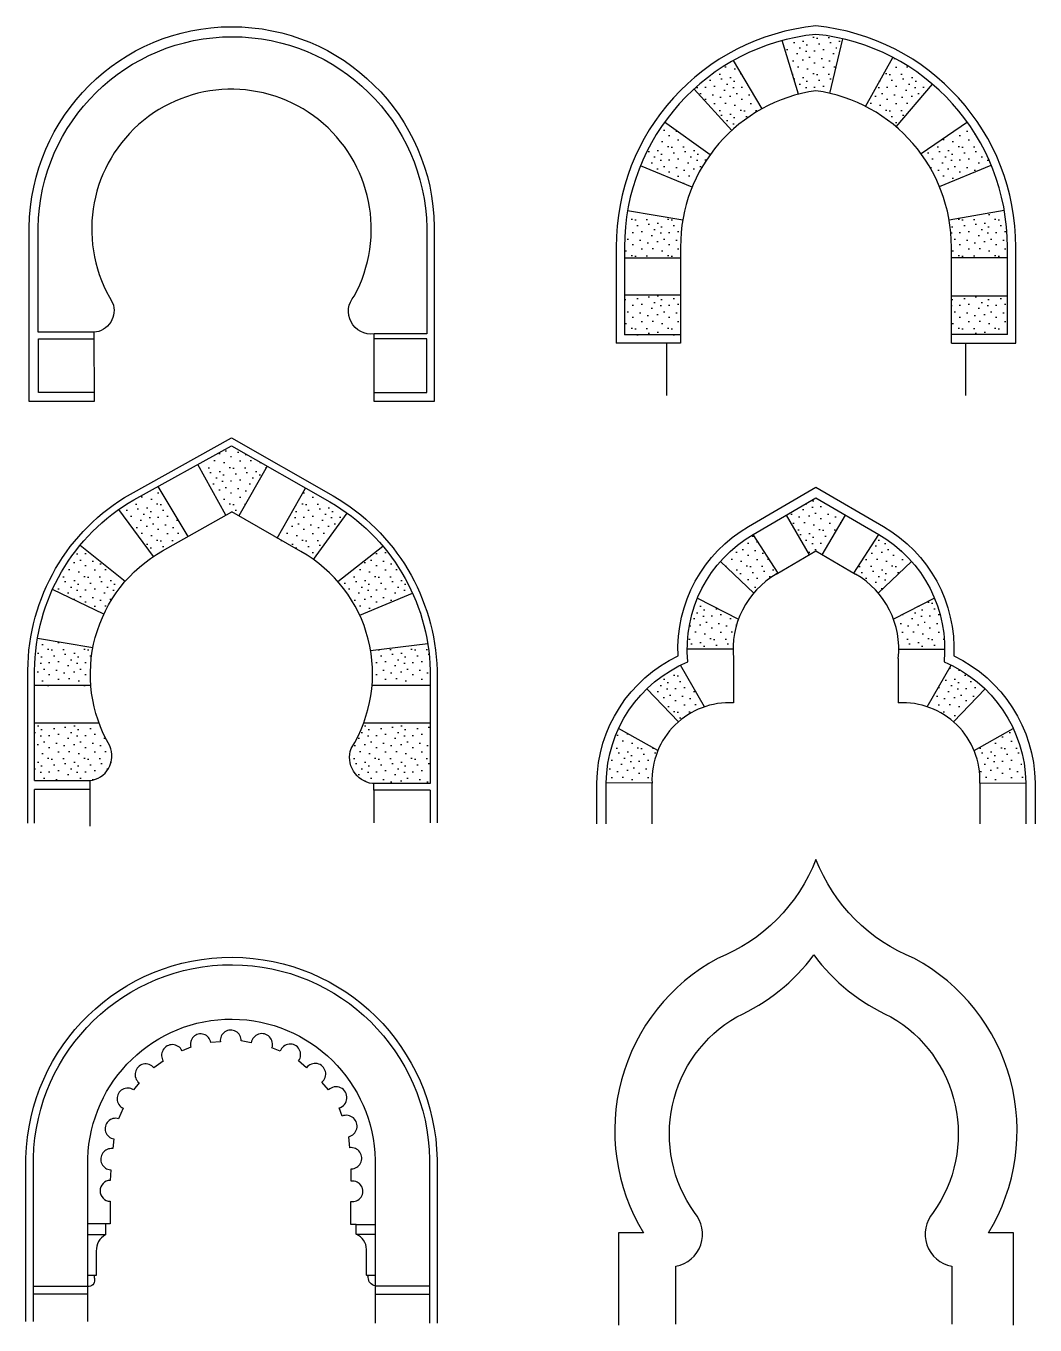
# Model space of a CAD drawing. Header units: millimetres. Extents: x -141861 to -141057, y 13116 to 13652.
# Drawn here: x -141860.7 to -141708, y 13221.6 to 13418 of the extents above; entities that cross this region are included whole.
import ezdxf

# ---------------------------------------------------------------- set-up
doc = ezdxf.new("R2010")
doc.units = ezdxf.units.MM
doc.layers.get('0').update_dxf_attribs({"color": 254})

msp = doc.modelspace()

# ---------------------------------------------------------------- hatches: boundary and pattern name
h = msp.add_hatch()
h.set_pattern_fill('STIP1', scale=5.5, style=0, pattern_type=2)
h.set_pattern_definition([(0, (-141740.639, 13398.8256), (0, 5.5), [0, -5.5]), (0, (-141739.979, 13397.9456), (0, 5.5), [0, -5.5]), (0, (-141740.254, 13396.6256), (0, 5.5), [0, -5.5]), (0, (-141738.329, 13395.3606), (0, 5.5), [0, -5.5]), (0, (-141738.494, 13397.3406), (0, 5.5), [0, -5.5]), (0, (-141737.009, 13398.6606), (0, 5.5), [0, -5.5]), (0, (-141738.934, 13399.0456), (0, 5.5), [0, -5.5]), (0, (-141736.624, 13396.7906), (0, 5.5), [0, -5.5]), (0, (-141736.899, 13395.0306), (0, 5.5), [0, -5.5]), (0, (-141740.969, 13394.2056), (0, 5.5), [0, -5.5]), (0, (-141739.979, 13395.3056), (0, 5.5), [0, -5.5]), (0, (-141739.209, 13394.2606), (0, 5.5), [0, -5.5]), (0, (-141735.854, 13397.7806), (0, 5.5), [0, -5.5]), (0, (-141737.614, 13396.4056), (0, 5.5), [0, -5.5]), (0, (-141738.054, 13398.2206), (0, 5.5), [0, -5.5]), (0, (-141737.119, 13397.7256), (0, 5.5), [0, -5.5]), (0, (-141739.099, 13396.2406), (0, 5.5), [0, -5.5]), (0, (-141737.559, 13399.2106), (0, 5.5), [0, -5.5]), (0, (-141735.854, 13395.9656), (0, 5.5), [0, -5.5]), (0, (-141736.019, 13394.3156), (0, 5.5), [0, -5.5])])
h.paths.add_polyline_path([(-141737.0907, 13416.0804, 0.03179292), (-141741.1338, 13416.7575, 0.04048495), (-141746.2633, 13415.8066), (-141743.7729, 13407.7004, -0.02828975), (-141741.1338, 13408.2233, -0.02262116), (-141739.0183, 13407.829)])
h.paths.add_polyline_path([(-141749.2853, 13405.5174), (-141753.6284, 13412.798, 0.05716011), (-141759.5895, 13408.4917), (-141753.8771, 13402.2331, -0.0595247)])
h.paths.add_polyline_path([(-141757.1695, 13398.5295), (-141764.0543, 13403.4692, 0.05852235), (-141767.6993, 13396.8827), (-141759.8573, 13393.6726, -0.05852235)])
h.paths.add_polyline_path([(-141761.2941, 13388.6471), (-141769.6478, 13390.0675, 0.0427436), (-141770.1043, 13384.5795), (-141770.1043, 13382.9229), (-141761.6307, 13382.9229), (-141761.6307, 13384.5906, -0.04284434)])
h.paths.add_polyline_path([(-141761.6307, 13377.3212), (-141770.1043, 13377.3212), (-141770.1043, 13371.3237), (-141761.6307, 13371.3237)])
h.paths.add_polyline_path([(-141712.1633, 13377.1893), (-141720.6369, 13377.1893), (-141720.6369, 13371.3616), (-141712.1633, 13371.3616)])
h.paths.add_polyline_path([(-141712.6342, 13390.1512), (-141720.9841, 13388.7088, -0.04350334), (-141720.6369, 13384.5906), (-141720.6369, 13382.953), (-141712.1633, 13382.953), (-141712.1633, 13384.5795, 0.04340259)])
h.paths.add_polyline_path([(-141718.2232, 13403.4829), (-141725.2015, 13398.6724, -0.05948391), (-141722.4427, 13393.7513), (-141714.6123, 13396.9895, 0.05775545)])
h.paths.add_polyline_path([(-141723.5005, 13409.2171, 0.05624037), (-141729.4994, 13413.2637), (-141733.6599, 13405.8752, -0.05907936), (-141728.9969, 13402.768)])
h = msp.add_hatch()
h.set_pattern_fill('STIP1', scale=5.5, style=0, pattern_type=2)
h.set_pattern_definition([(0, (-141828.9536, 13333.781), (0, 5.5), [0, -5.5]), (0, (-141828.2936, 13332.901), (0, 5.5), [0, -5.5]), (0, (-141828.5686, 13331.581), (0, 5.5), [0, -5.5]), (0, (-141826.6436, 13330.316), (0, 5.5), [0, -5.5]), (0, (-141826.8086, 13332.296), (0, 5.5), [0, -5.5]), (0, (-141825.3236, 13333.616), (0, 5.5), [0, -5.5]), (0, (-141827.2486, 13334.001), (0, 5.5), [0, -5.5]), (0, (-141824.9386, 13331.746), (0, 5.5), [0, -5.5]), (0, (-141825.2136, 13329.986), (0, 5.5), [0, -5.5]), (0, (-141829.2836, 13329.161), (0, 5.5), [0, -5.5]), (0, (-141828.2936, 13330.261), (0, 5.5), [0, -5.5]), (0, (-141827.5236, 13329.216), (0, 5.5), [0, -5.5]), (0, (-141824.1686, 13332.736), (0, 5.5), [0, -5.5]), (0, (-141825.9286, 13331.361), (0, 5.5), [0, -5.5]), (0, (-141826.3686, 13333.176), (0, 5.5), [0, -5.5]), (0, (-141825.4336, 13332.681), (0, 5.5), [0, -5.5]), (0, (-141827.4136, 13331.196), (0, 5.5), [0, -5.5]), (0, (-141825.8736, 13334.166), (0, 5.5), [0, -5.5]), (0, (-141824.1686, 13330.921), (0, 5.5), [0, -5.5]), (0, (-141824.3336, 13329.271), (0, 5.5), [0, -5.5])])
h.paths.add_polyline_path([(-141824.1794, 13351.4602), (-141829.5985, 13354.5484), (-141834.6895, 13351.7269), (-141830.4242, 13344.0307), (-141829.533, 13344.531), (-141828.501, 13343.9382)])
h.paths.add_polyline_path([(-141840.7061, 13348.3924), (-141844.3927, 13346.3493, 0.02232256), (-141846.6487, 13344.9086), (-141841.4067, 13337.793, -0.01943172), (-141839.9868, 13338.6622), (-141836.1419, 13340.8208)])
h.paths.add_polyline_path([(-141852.5148, 13339.4808, 0.0661648), (-141856.7025, 13332.7779), (-141848.926, 13329.0477, -0.06962268), (-141845.688, 13334.0258)])
h.paths.add_polyline_path([(-141850.5675, 13323.9741), (-141858.9628, 13325.4008, 0.04059249), (-141859.3862, 13320.5572), (-141859.3862, 13318.2731), (-141850.8787, 13318.2731, -0.06691304)])
h.paths.add_polyline_path([(-141848.0132, 13309.146, -0.04433135), (-141849.6309, 13312.5758), (-141859.3862, 13312.5758), (-141859.3862, 13303.9003), (-141851.0444, 13303.9003, 0.5100634)])
h.paths.add_polyline_path([(-141799.5111, 13312.6281), (-141809.5793, 13312.6281, -0.05117997), (-141811.4989, 13308.754, 0.47404868), (-141808.2622, 13303.4433), (-141799.5111, 13303.4433)])
h.paths.add_polyline_path([(-141799.8958, 13324.6367), (-141808.5321, 13323.5563, -0.06219374), (-141808.3094, 13318.3135), (-141799.5111, 13318.3135), (-141799.5111, 13320.5957, 0.03344406)])
h.paths.add_polyline_path([(-141806.6977, 13339.3783), (-141813.5101, 13334.0239, -0.07240218), (-141810.1843, 13328.9096), (-141802.1973, 13332.2592, 0.06964889)])
h.paths.add_polyline_path([(-141812.088, 13344.3678, 0.025591), (-141814.6968, 13346.0564), (-141818.3668, 13348.1478), (-141822.6736, 13340.5901), (-141819.0834, 13338.5275, -0.02664128), (-141817.1764, 13337.3242)])
h = msp.add_hatch()
h.set_pattern_fill('STIP1', scale=5.5, style=0, pattern_type=2)
h.set_pattern_definition([(0, (-141739.7, 13329.876), (0, 5.5), [0, -5.5]), (0, (-141739.04, 13328.996), (0, 5.5), [0, -5.5]), (0, (-141739.315, 13327.676), (0, 5.5), [0, -5.5]), (0, (-141737.39, 13326.411), (0, 5.5), [0, -5.5]), (0, (-141737.555, 13328.391), (0, 5.5), [0, -5.5]), (0, (-141736.07, 13329.711), (0, 5.5), [0, -5.5]), (0, (-141737.995, 13330.096), (0, 5.5), [0, -5.5]), (0, (-141735.685, 13327.841), (0, 5.5), [0, -5.5]), (0, (-141735.96, 13326.081), (0, 5.5), [0, -5.5]), (0, (-141740.03, 13325.256), (0, 5.5), [0, -5.5]), (0, (-141739.04, 13326.356), (0, 5.5), [0, -5.5]), (0, (-141738.27, 13325.311), (0, 5.5), [0, -5.5]), (0, (-141734.915, 13328.831), (0, 5.5), [0, -5.5]), (0, (-141736.675, 13327.456), (0, 5.5), [0, -5.5]), (0, (-141737.115, 13329.271), (0, 5.5), [0, -5.5]), (0, (-141736.18, 13328.776), (0, 5.5), [0, -5.5]), (0, (-141738.16, 13327.291), (0, 5.5), [0, -5.5]), (0, (-141736.62, 13330.261), (0, 5.5), [0, -5.5]), (0, (-141734.915, 13327.016), (0, 5.5), [0, -5.5]), (0, (-141735.08, 13325.366), (0, 5.5), [0, -5.5])])
h.paths.add_polyline_path([(-141765.059, 13308.4744), (-141771.0011, 13311.7898, 0.10590352), (-141772.8789, 13303.5669), (-141765.9406, 13303.5152, -0.10916871)])
h.paths.add_polyline_path([(-141761.6162, 13321.3706, 0.07813286), (-141766.7349, 13317.7767), (-141761.9362, 13312.8089, -0.09854332), (-141757.9799, 13315.0696)])
h.paths.add_polyline_path([(-141752.8598, 13328.3255), (-141759.0621, 13331.5081, 0.09918022), (-141760.6075, 13323.7939), (-141753.6693, 13323.7939, -0.08862095)])
h.paths.add_polyline_path([(-141750.6255, 13341.1192, 0.08060974), (-141755.5887, 13337.0539), (-141750.5589, 13332.2641, -0.08580497), (-141747.1361, 13335.1223), (-141746.8585, 13335.2845)])
h.paths.add_polyline_path([(-141736.6721, 13344.0593), (-141741.1338, 13346.6673), (-141745.5956, 13344.0593), (-141742.0943, 13338.0693), (-141741.1338, 13338.6307), (-141740.1733, 13338.0693)])
h.paths.add_polyline_path([(-141726.6789, 13337.0539, 0.08060974), (-141731.6421, 13341.1192), (-141735.4091, 13335.2845), (-141735.1316, 13335.1223, -0.08580497), (-141731.7087, 13332.2641)])
h.paths.add_polyline_path([(-141723.2055, 13331.5081), (-141729.4079, 13328.3255, -0.08862095), (-141728.5983, 13323.7939), (-141721.6601, 13323.7939, 0.09918022)])
h.paths.add_polyline_path([(-141715.5327, 13317.7767, 0.07813286), (-141720.6514, 13321.3706), (-141724.2877, 13315.0696, -0.09854332), (-141720.3314, 13312.8089)])
h.paths.add_polyline_path([(-141711.2665, 13311.7898), (-141717.2086, 13308.4744, -0.10916871), (-141716.327, 13303.5152), (-141709.3888, 13303.5669, 0.10590352)])

# ---------------------------------------------------------------- linework, layer by layer
at = {"color": 7}
for p, q in [((-141743.7729, 13407.7004), (-141746.2633, 13415.8066)), ((-141739.0183, 13407.829), (-141737.0907, 13416.0804)), ((-141749.2853, 13405.5174), (-141753.6284, 13412.798)), ((-141733.6599, 13405.8752), (-141729.4994, 13413.2637)), ((-141728.9969, 13402.768), (-141723.5005, 13409.2171)), ((-141753.8771, 13402.2331), (-141759.5895, 13408.4917)), ((-141757.1695, 13398.5295), (-141764.0543, 13403.4692)), ((-141718.2232, 13403.4829), (-141725.2015, 13398.6724)), ((-141759.8573, 13393.6726), (-141767.6993, 13396.8827)), ((-141722.4427, 13393.7513), (-141714.6123, 13396.9895)), ((-141761.2941, 13388.6471), (-141769.6478, 13390.0675)), ((-141720.9841, 13388.7088), (-141712.6342, 13390.1512)), ((-141761.6307, 13382.9229), (-141770.1043, 13382.9229)), ((-141712.1633, 13382.953), (-141720.6369, 13382.953)), ((-141761.6307, 13377.3212), (-141770.1043, 13377.3212)), ((-141712.1633, 13377.1893), (-141720.6369, 13377.1893)), ((-141761.6307, 13371.3237), (-141770.1043, 13371.3237)), ((-141712.1633, 13371.3616), (-141720.6369, 13371.3616)), ((-141761.6307, 13370.0518), (-141771.368, 13370.0518)), ((-141763.752, 13370.0518), (-141763.752, 13362.1427)), ((-141720.6369, 13370.0518), (-141710.8996, 13370.0518)), ((-141718.5156, 13370.0518), (-141718.5156, 13362.1427)), ((-141836.1419, 13340.8208), (-141840.7061, 13348.3924)), ((-141841.4067, 13337.793), (-141846.6487, 13344.9086)), ((-141742.0943, 13338.0693), (-141745.5956, 13344.0593)), ((-141740.1733, 13338.0693), (-141736.6721, 13344.0593)), ((-141746.8585, 13335.2845), (-141750.6255, 13341.1192)), ((-141735.4091, 13335.2845), (-141731.6421, 13341.1192)), ((-141845.688, 13334.0258), (-141852.5148, 13339.4808)), ((-141747.1361, 13335.1223), (-141741.1338, 13338.6307)), ((-141741.1338, 13338.6307), (-141735.1316, 13335.1223)), ((-141750.5589, 13332.2641), (-141755.5887, 13337.0539)), ((-141731.7087, 13332.2641), (-141726.6789, 13337.0539)), ((-141848.926, 13329.0477), (-141856.7025, 13332.7779)), ((-141810.1843, 13328.9096), (-141802.1973, 13332.2592)), ((-141759.0621, 13331.5081), (-141752.8598, 13328.3255)), ((-141723.2055, 13331.5081), (-141729.4079, 13328.3255)), ((-141850.5675, 13323.9741), (-141858.9628, 13325.4008)), ((-141808.5321, 13323.5563), (-141799.8958, 13324.6367)), ((-141753.6693, 13323.7939), (-141760.6075, 13323.7939)), ((-141753.5898, 13322.353), (-141753.5898, 13315.6517)), ((-141728.6779, 13322.353), (-141728.6779, 13315.6517)), ((-141728.5983, 13323.7939), (-141721.6601, 13323.7939)), ((-141757.9799, 13315.0696), (-141761.6162, 13321.3706)), ((-141724.2877, 13315.0696), (-141720.6514, 13321.3706)), ((-141850.8787, 13318.2731), (-141859.3862, 13318.2731)), ((-141808.3094, 13318.3135), (-141799.5111, 13318.3135)), ((-141761.9362, 13312.8089), (-141766.7349, 13317.7767)), ((-141720.3314, 13312.8089), (-141715.5327, 13317.7767)), ((-141849.6309, 13312.5758), (-141859.3862, 13312.5758)), ((-141809.5793, 13312.6281), (-141799.5111, 13312.6281)), ((-141765.059, 13308.4744), (-141771.0011, 13311.7898)), ((-141717.2086, 13308.4744), (-141711.2665, 13311.7898)), ((-141765.9406, 13303.5152), (-141772.8789, 13303.5669)), ((-141765.9406, 13297.3753), (-141765.9406, 13303.5152)), ((-141716.327, 13303.5152), (-141709.3888, 13303.5669)), ((-141716.327, 13303.5152), (-141716.327, 13297.3753)), ((-141848.6735, 13236.844), (-141851.337, 13236.844)), ((-141810.7038, 13236.7637), (-141807.8402, 13236.7637)), ((-141848.6735, 13235.2185), (-141851.337, 13235.2185)), ((-141810.7038, 13235.2803), (-141807.8402, 13235.2803)), ((-141850.0563, 13229.0414), (-141851.337, 13229.0414)), ((-141809.1692, 13229.0829), (-141807.8402, 13229.0829)), ((-141851.337, 13227.3739), (-141859.566, 13227.3739)), ((-141851.337, 13226.2332), (-141859.566, 13226.2332)), ((-141807.8402, 13227.505), (-141799.6111, 13227.505)), ((-141807.8402, 13226.2205), (-141799.6111, 13226.2205))]:
    msp.add_line(p, q, dxfattribs=at)
msp.add_lwpolyline([(-141850.4092, 13371.6985), (-141850.3947, 13361.2389), (-141860.1923, 13361.2389), (-141860.1923, 13387.5491, -0.98915872), (-141798.8982, 13387.6557), (-141798.8982, 13361.2428), (-141808.0044, 13361.2428), (-141808.0044, 13371.4563, -0.69253455), (-141811.025, 13377.1618, 1.73930994), (-141847.5792, 13376.1676, -0.50277374), (-141850.4092, 13371.6985)], format="xyb", close=True, dxfattribs=at)
for points in [[(-141710.8996, 13370.0518), (-141710.8996, 13384.578, 0.38633903), (-141741.1338, 13418.0276, 0.38633903), (-141771.368, 13384.578), (-141771.368, 13370.0518)], [(-141712.1633, 13371.3616), (-141712.1633, 13384.5795, 0.38524068), (-141741.1338, 13416.7575, 0.38524068), (-141770.1043, 13384.5795), (-141770.1043, 13371.3237)], [(-141850.4092, 13371.6985), (-141858.8686, 13371.6985), (-141858.8686, 13387.4941, -0.98210892), (-141800.0261, 13387.5209), (-141800.0261, 13371.4563), (-141808.0044, 13371.4563)], [(-141720.6369, 13370.0518), (-141720.6369, 13384.5906, 0.37486701), (-141741.1338, 13408.2233, 0.37486701), (-141761.6307, 13384.5906), (-141761.6307, 13370.0518)], [(-141860.4114, 13297.4794), (-141860.4114, 13320.5603, -0.2664046), (-141844.8975, 13347.2417), (-141829.5915, 13355.7244), (-141814.1868, 13346.9458, -0.26067765), (-141798.4859, 13320.6099), (-141798.4859, 13297.4911)], [(-141859.3862, 13303.9003), (-141859.3862, 13320.5572, -0.26629889), (-141844.3927, 13346.3493), (-141829.5985, 13354.5484), (-141814.6968, 13346.0564, -0.26053102), (-141799.5111, 13320.5957), (-141799.5111, 13303.4433)], [(-141774.2904, 13297.3753), (-141774.2904, 13303.5763, -0.28597116), (-141761.9939, 13322.7557, -0.28045568), (-141751.3357, 13342.339), (-141741.1338, 13348.3023), (-141730.9319, 13342.339, -0.28045568), (-141720.2737, 13322.7557, -0.28597116), (-141707.9772, 13303.5763), (-141707.9772, 13297.3753)], [(-141772.8789, 13297.3753), (-141772.8789, 13303.5669, -0.29873762), (-141760.515, 13321.8705, -0.29340601), (-141750.6255, 13341.1192), (-141741.1338, 13346.6673), (-141731.6421, 13341.1192, -0.29340601), (-141721.7527, 13321.8705, -0.29873762), (-141709.3888, 13303.5669), (-141709.3888, 13297.3753)], [(-141859.3862, 13303.9003), (-141851.0444, 13303.9003, 0.5100634), (-141848.0132, 13309.146, -0.41909996), (-141840.0289, 13338.6386), (-141829.533, 13344.531)], [(-141799.5111, 13303.4433), (-141808.2622, 13303.4433, -0.47404868), (-141811.4989, 13308.754, 0.42972611), (-141819.0834, 13338.5275), (-141829.533, 13344.531)], [(-141859.3862, 13297.4794), (-141859.3862, 13302.5576, -0.26629889)], [(-141711.2303, 13221.5652), (-141711.2303, 13235.5076), (-141715.0278, 13235.5076, 0.43008008), (-141726.2366, 13276.9938, -0.20738641), (-141741.1338, 13291.9774, -0.20738641), (-141756.031, 13276.9938, 0.43008008), (-141767.2399, 13235.5076), (-141771.0373, 13235.5076), (-141771.0373, 13221.5652)], [(-141860.6967, 13222.08), (-141860.6967, 13246.865, -0.97915811), (-141798.4805, 13246.5869), (-141798.4805, 13221.8566)], [(-141762.3419, 13221.6833), (-141762.3419, 13230.4423, 0.58525608), (-141759.5395, 13238.5693, -0.44069678), (-141753.1185, 13268.1861, 0.13007908), (-141741.4566, 13277.5469, 0.13007908), (-141729.7947, 13268.1861, -0.44069678), (-141723.3738, 13238.5693, 0.58525608), (-141720.5713, 13230.4423), (-141720.5713, 13221.6833)], [(-141859.566, 13222.08), (-141859.566, 13246.8504, -0.97877288), (-141799.6111, 13246.5775), (-141799.6111, 13221.8566)], [(-141851.337, 13222.08), (-141851.337, 13246.7348, -0.97512497), (-141807.8402, 13246.5023), (-141807.8402, 13221.8566)], [(-141811.6965, 13248.383), (-141811.8474, 13250.0426, 1.0807704), (-141812.8393, 13253.1586), (-141813.3067, 13254.3971, 1.29816882), (-141814.9186, 13257.1113), (-141815.9265, 13258.2833, 1.13957217), (-141818.2174, 13260.4791), (-141819.4379, 13261.5222, 1.17857521), (-141822.221, 13262.9647), (-141823.4696, 13263.4757, 1.09642924), (-141826.5907, 13264.2623), (-141828.1102, 13264.5328, 1.07812776), (-141831.2743, 13264.3999), (-141832.7185, 13264.3098, 1.05695344), (-141835.7468, 13263.5858), (-141837.0707, 13263.0448, 1.06088667), (-141839.92, 13261.4618), (-141841.3191, 13260.4701, 1.1055947), (-141843.5804, 13258.1934), (-141844.4078, 13257.1265, 1.07589099), (-141845.9898, 13254.3394), (-141846.6818, 13252.7616, 1.0682632), (-141847.4088, 13249.7042), (-141847.5606, 13248.2389, 1.02644726), (-141847.8645, 13245.0315), (-141847.9316, 13243.4381, 0.98442768), (-141847.9316, 13240.2716), (-141847.9316, 13236.844), (-141848.6735, 13236.844), (-141848.6735, 13235.2185, 0.26886406), (-141850.0563, 13232.7541), (-141850.0563, 13229.0414), (-141850.3254, 13229.0414), (-141850.3254, 13229.0414, 0.11990189), (-141850.3114, 13228.4323, -0.47301897), (-141851.337, 13227.3739, 0.17985088)], [(-141807.8402, 13227.505, -0.39626169), (-141808.8834, 13228.7673, 0.35220389), (-141809.1692, 13229.0829), (-141809.1692, 13233.0112, 0.30602072), (-141810.7038, 13235.2803), (-141810.7038, 13236.7637), (-141811.5159, 13236.7637), (-141811.5159, 13240.2586, 1.15909902), (-141811.4555, 13243.3241), (-141811.4555, 13245.1672, 1.05528976), (-141811.6965, 13248.383, 15.53244181)]]:
    msp.add_lwpolyline(points, format="xyb", dxfattribs=at)
for points in [[(-141850.3947, 13362.5889), (-141858.7939, 13362.5889), (-141858.7939, 13370.7173), (-141850.3947, 13370.7173)], [(-141808.0044, 13362.5889), (-141800.0261, 13362.5889), (-141800.0261, 13370.7173), (-141808.0044, 13370.7173)], [(-141830.4242, 13344.0307), (-141834.6895, 13351.7269)], [(-141824.1794, 13351.4602), (-141828.501, 13343.9382)], [(-141822.6736, 13340.5901), (-141818.3668, 13348.1478)], [(-141817.1764, 13337.3242), (-141812.088, 13344.3678)], [(-141813.5101, 13334.0239), (-141806.6977, 13339.3783)], [(-141851.0444, 13302.5576), (-141859.3862, 13302.5576)], [(-141851.0444, 13303.9003), (-141851.0444, 13297.0071)], [(-141808.0505, 13302.466), (-141808.0505, 13303.4433)], [(-141799.5111, 13302.466), (-141808.0505, 13302.466), (-141808.0505, 13297.5345)], [(-141799.5111, 13302.466), (-141799.5111, 13297.4911)]]:
    msp.add_lwpolyline(points, dxfattribs=at)
for centre, radius, start, end in [((-141740.5812, 13323.7939), 13.0882, 120.054727, 186.320485), ((-141741.6865, 13323.7939), 13.0882, 353.679515, 59.945273), ((-141754.2785, 13303.9998), 11.6722, 86.617046, 182.379558), ((-141727.9891, 13303.9998), 11.6722, 357.620442, 93.382954)]:
    msp.add_arc(centre, radius, start, end, dxfattribs=at)

doc.saveas('drawing.dxf')
